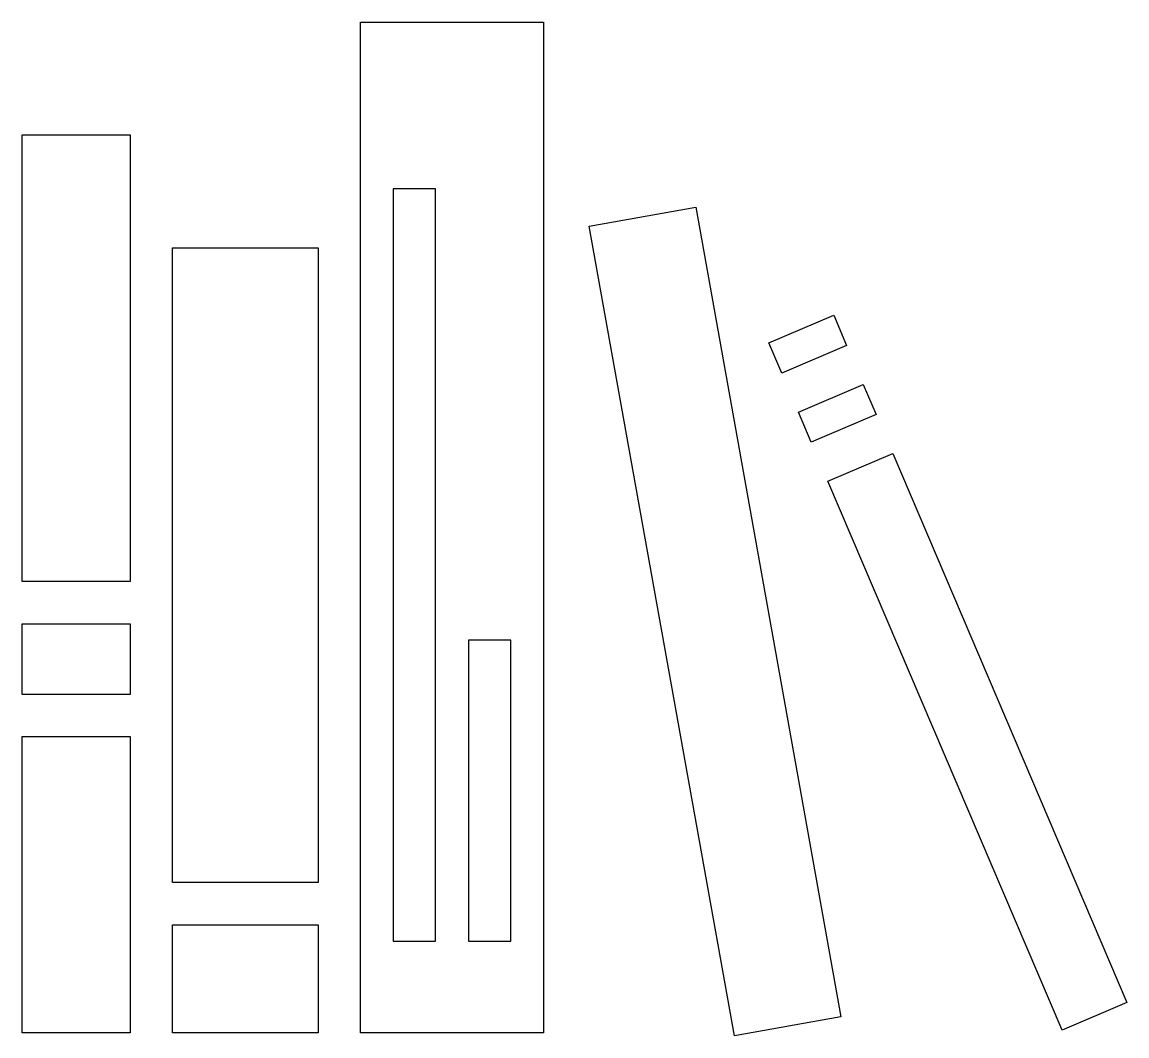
# Model space of a CAD drawing. Header units: centimetres. Extents: x -9.7 to 10.1, y -9.8 to 8.4.
import ezdxf

# ---------------------------------------------------------------- set-up
doc = ezdxf.new("R2010")
doc.units = ezdxf.units.CM
doc.header["$MEASUREMENT"] = 0
doc.layers.add('Layer 1', color=7, linetype='Continuous')

msp = doc.modelspace()

# ---------------------------------------------------------------- linework, layer by layer
at = {"layer": 'Layer 1'}
for points, knots in [([(-3.66861, 8.39143), (-3.66861, 8.39143), (-3.66861, -9.7408), (-3.66861, -9.7408), (-3.66861, -9.7408), (-3.66861, -9.7408), (-0.37951, -9.7408), (-0.37951, -9.7408), (-0.37951, -9.7408), (-0.37951, -9.7408), (-0.37951, 8.39143), (-0.37951, 8.39143), (-0.37951, 8.39143), (-0.37951, 8.39143), (-3.66861, 8.39143), (-3.66861, 8.39143)], [0, 0, 0, 0, 0.2, 0.2, 0.2, 0.2, 0.4, 0.4, 0.4, 0.4, 0.6, 0.6, 0.6, 0.6, 1, 1, 1, 1]), ([(-9.7408, 6.36736), (-9.7408, 6.36736), (-9.7408, -1.64455), (-9.7408, -1.64455), (-9.7408, -1.64455), (-9.7408, -1.64455), (-7.80107, -1.64455), (-7.80107, -1.64455), (-7.80107, -1.64455), (-7.80107, -1.64455), (-7.80107, 6.36736), (-7.80107, 6.36736), (-7.80107, 6.36736), (-7.80107, 6.36736), (-9.7408, 6.36736), (-9.7408, 6.36736)], [0, 0, 0, 0, 0.2, 0.2, 0.2, 0.2, 0.4, 0.4, 0.4, 0.4, 0.6, 0.6, 0.6, 0.6, 1, 1, 1, 1]), ([(-3.07826, 5.3975), (-3.07826, 5.3975), (-2.31924, 5.3975), (-2.31924, 5.3975), (-2.31924, 5.3975), (-2.31924, 5.3975), (-2.31924, -8.09625), (-2.31924, -8.09625), (-2.31924, -8.09625), (-2.31924, -8.09625), (-3.07826, -8.09625), (-3.07826, -8.09625), (-3.07826, -8.09625), (-3.07826, -8.09625), (-3.07826, 5.3975), (-3.07826, 5.3975)], [0, 0, 0, 0, 0.2, 0.2, 0.2, 0.2, 0.4, 0.4, 0.4, 0.4, 0.6, 0.6, 0.6, 0.6, 1, 1, 1, 1]), ([(2.34981, 5.07323), (2.34981, 5.07323), (0.44061, 4.73066), (0.44061, 4.73066), (0.44061, 4.73066), (0.44061, 4.73066), (3.04764, -9.79608), (3.04764, -9.79608), (3.04764, -9.79608), (3.04764, -9.79608), (4.95684, -9.45351), (4.95684, -9.45351), (4.95684, -9.45351), (4.95684, -9.45351), (2.34981, 5.07323), (2.34981, 5.07323)], [0, 0, 0, 0, 0.2, 0.2, 0.2, 0.2, 0.4, 0.4, 0.4, 0.4, 0.6, 0.6, 0.6, 0.6, 1, 1, 1, 1]), ([(-7.04205, 4.3433), (-7.04205, 4.3433), (-7.04205, -7.04205), (-7.04205, -7.04205), (-7.04205, -7.04205), (-7.04205, -7.04205), (-4.42764, -7.04205), (-4.42764, -7.04205), (-4.42764, -7.04205), (-4.42764, -7.04205), (-4.42764, 4.3433), (-4.42764, 4.3433), (-4.42764, 4.3433), (-4.42764, 4.3433), (-7.04205, 4.3433), (-7.04205, 4.3433)], [0, 0, 0, 0, 0.2, 0.2, 0.2, 0.2, 0.4, 0.4, 0.4, 0.4, 0.6, 0.6, 0.6, 0.6, 1, 1, 1, 1]), ([(4.82832, 3.13392), (4.82832, 3.13392), (3.66474, 2.63748), (3.66474, 2.63748), (3.66474, 2.63748), (3.66474, 2.63748), (3.89641, 2.09448), (3.89641, 2.09448), (3.89641, 2.09448), (3.89641, 2.09448), (5.05999, 2.59092), (5.05999, 2.59092), (5.05999, 2.59092), (5.05999, 2.59092), (4.82832, 3.13392), (4.82832, 3.13392)], [0, 0, 0, 0, 0.2, 0.2, 0.2, 0.2, 0.4, 0.4, 0.4, 0.4, 0.6, 0.6, 0.6, 0.6, 1, 1, 1, 1]), ([(5.35795, 1.89279), (5.35795, 1.89279), (4.19424, 1.39639), (4.19424, 1.39639), (4.19424, 1.39639), (4.19424, 1.39639), (4.42591, 0.85339), (4.42591, 0.85339), (4.42591, 0.85339), (4.42591, 0.85339), (5.58945, 1.34979), (5.58945, 1.34979), (5.58945, 1.34979), (5.58945, 1.34979), (5.35786, 1.89279), (5.35786, 1.89279), (5.35786, 1.89279), (5.35786, 1.89279), (5.35795, 1.89279), (5.35795, 1.89279)], [0, 0, 0, 0, 0.16666667, 0.16666667, 0.16666667, 0.16666667, 0.33333333, 0.33333333, 0.33333333, 0.33333333, 0.5, 0.5, 0.5, 0.5, 0.66666667, 0.66666667, 0.66666667, 0.66666667, 1, 1, 1, 1]), ([(5.88737, 0.65162), (5.88737, 0.65162), (4.72379, 0.1553), (4.72379, 0.1553), (4.72379, 0.1553), (4.72379, 0.1553), (8.92684, -9.69632), (8.92684, -9.69632), (8.92684, -9.69632), (8.92684, -9.69632), (10.09042, -9.19988), (10.09042, -9.19988), (10.09042, -9.19988), (10.09042, -9.19988), (5.88741, 0.65161), (5.88741, 0.65161), (5.88741, 0.65161), (5.88741, 0.65161), (5.88737, 0.65162), (5.88737, 0.65162)], [0, 0, 0, 0, 0.16666667, 0.16666667, 0.16666667, 0.16666667, 0.33333333, 0.33333333, 0.33333333, 0.33333333, 0.5, 0.5, 0.5, 0.5, 0.66666667, 0.66666667, 0.66666667, 0.66666667, 1, 1, 1, 1]), ([(-9.7408, -2.40357), (-9.7408, -2.40357), (-9.7408, -3.66861), (-9.7408, -3.66861), (-9.7408, -3.66861), (-9.7408, -3.66861), (-7.80107, -3.66861), (-7.80107, -3.66861), (-7.80107, -3.66861), (-7.80107, -3.66861), (-7.80107, -2.40357), (-7.80107, -2.40357), (-7.80107, -2.40357), (-7.80107, -2.40357), (-9.7408, -2.40357), (-9.7408, -2.40357)], [0, 0, 0, 0, 0.2, 0.2, 0.2, 0.2, 0.4, 0.4, 0.4, 0.4, 0.6, 0.6, 0.6, 0.6, 1, 1, 1, 1]), ([(-1.72889, -2.69875), (-1.72889, -2.69875), (-0.96986, -2.69875), (-0.96986, -2.69875), (-0.96986, -2.69875), (-0.96986, -2.69875), (-0.96986, -8.09625), (-0.96986, -8.09625), (-0.96986, -8.09625), (-0.96986, -8.09625), (-1.72889, -8.09625), (-1.72889, -8.09625), (-1.72889, -8.09625), (-1.72889, -8.09625), (-1.72889, -2.69875), (-1.72889, -2.69875)], [0, 0, 0, 0, 0.2, 0.2, 0.2, 0.2, 0.4, 0.4, 0.4, 0.4, 0.6, 0.6, 0.6, 0.6, 1, 1, 1, 1]), ([(-9.7408, -4.42764), (-9.7408, -4.42764), (-9.7408, -9.7408), (-9.7408, -9.7408), (-9.7408, -9.7408), (-9.7408, -9.7408), (-7.80107, -9.7408), (-7.80107, -9.7408), (-7.80107, -9.7408), (-7.80107, -9.7408), (-7.80107, -4.42764), (-7.80107, -4.42764), (-7.80107, -4.42764), (-7.80107, -4.42764), (-9.7408, -4.42764), (-9.7408, -4.42764)], [0, 0, 0, 0, 0.2, 0.2, 0.2, 0.2, 0.4, 0.4, 0.4, 0.4, 0.6, 0.6, 0.6, 0.6, 1, 1, 1, 1]), ([(-7.04205, -7.80107), (-7.04205, -7.80107), (-7.04205, -9.7408), (-7.04205, -9.7408), (-7.04205, -9.7408), (-7.04205, -9.7408), (-4.42764, -9.7408), (-4.42764, -9.7408), (-4.42764, -9.7408), (-4.42764, -9.7408), (-4.42764, -7.80107), (-4.42764, -7.80107), (-4.42764, -7.80107), (-4.42764, -7.80107), (-7.04205, -7.80107), (-7.04205, -7.80107)], [0, 0, 0, 0, 0.2, 0.2, 0.2, 0.2, 0.4, 0.4, 0.4, 0.4, 0.6, 0.6, 0.6, 0.6, 1, 1, 1, 1])]:
    msp.add_open_spline(points, degree=3, knots=knots, dxfattribs=at)

doc.saveas('drawing.dxf')
